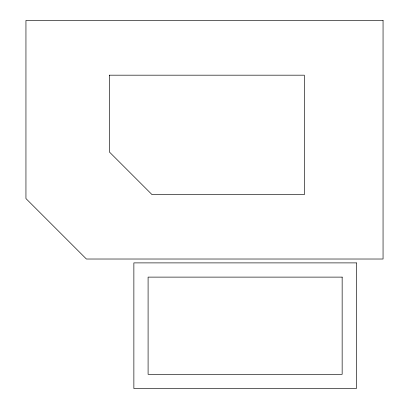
<?xml version="1.0" encoding="UTF-8"?>
<svg xmlns="http://www.w3.org/2000/svg" width="409" height="409" viewBox="0 0 409 409"><rect width="100%" height="100%" fill="white"/><g stroke="black" fill="none" stroke-linecap="round" stroke-linejoin="round"><path stroke-width="0.61" d="M109.407 75.179L109.407 152L152.082 194.674L304.327 194.674L304.327 75.179L109.407 75.179M383.054 20.45L25.946 20.45L25.946 198.564L86.401 259.02L383.054 259.02L383.054 20.45M356.377 262.89L133.866 262.89L133.866 388.55L356.377 388.55L356.377 262.89M342.154 277.118L148.094 277.118L148.094 374.327L342.154 374.327L342.154 277.118"/></g></svg>
